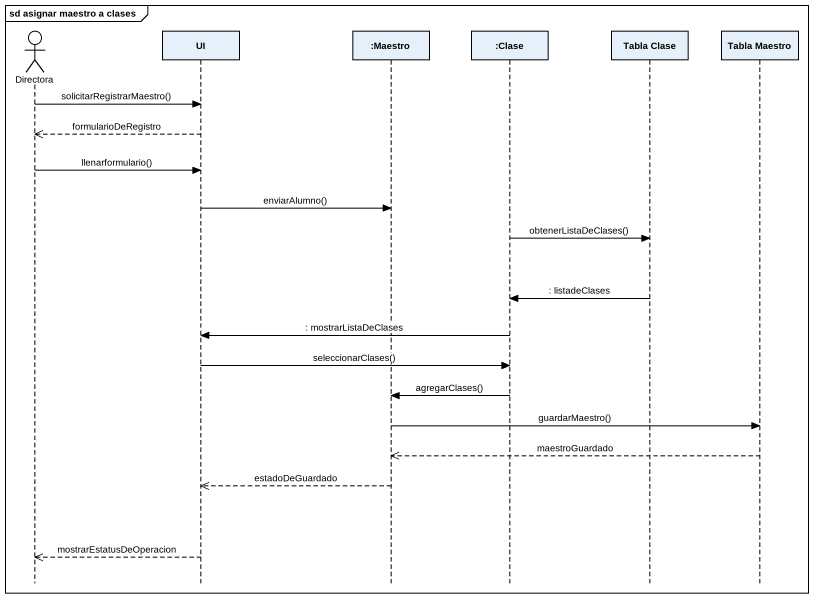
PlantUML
@startuml
mainframe sd asignar maestro a clases
hide footbox
actor Directora
participant UI
participant ":Maestro" as Maestro
participant ":Clase" as Clase
participant "Tabla Clase" as Tabla_Clase
participant "Tabla Maestro" as Tabla_Maestro

Directora -> UI : solicitarRegistrarMaestro()
UI -->> Directora : formularioDeRegistro
Directora -> UI : llenarformulario()
UI -> Maestro : enviarAlumno()
Clase -> Tabla_Clase : obtenerListaDeClases()
Tabla_Clase -> Clase : : listadeClases
Clase -> UI : : mostrarListaDeClases
UI -> Clase : seleccionarClases()
Clase -> Maestro : agregarClases()
Maestro -> Tabla_Maestro : guardarMaestro()
Tabla_Maestro -->> Maestro : maestroGuardado
Maestro -->> UI : estadoDeGuardado
UI -->> Directora : mostrarEstatusDeOperacion
@enduml
